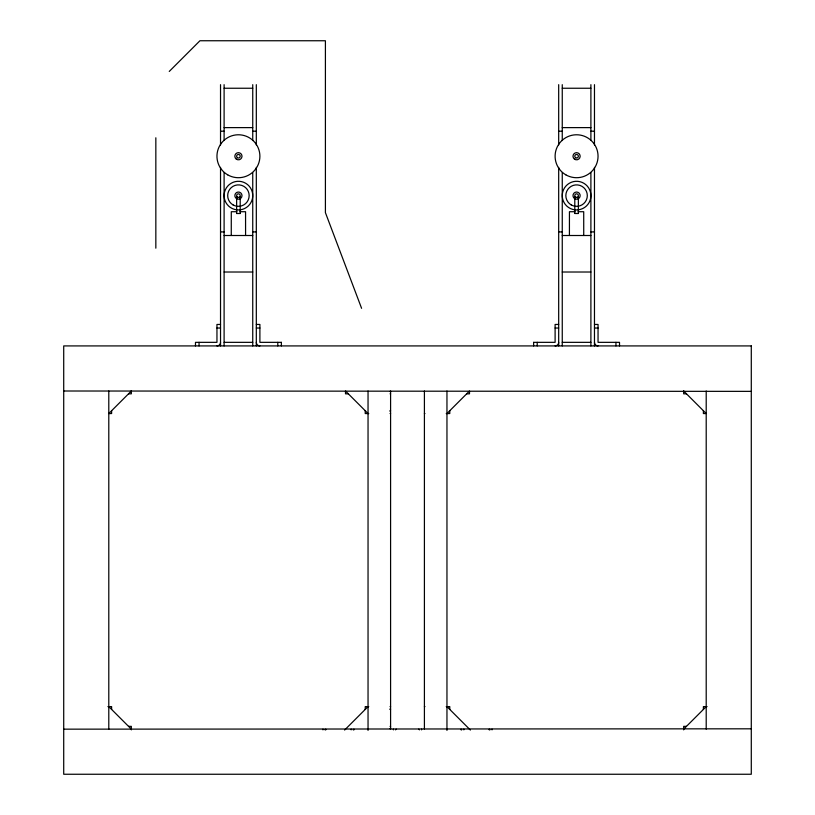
<?xml version="1.0" encoding="UTF-8"?>
<svg xmlns="http://www.w3.org/2000/svg" width="815" height="815" viewBox="0 0 815 815"><rect width="100%" height="100%" fill="white"/><g stroke="black" fill="none" stroke-linecap="round" stroke-linejoin="round"><path stroke-width="1.22" d="M169.255 71.435L199.94 40.75L325.409 40.75L325.409 212.644L361.595 308.325M131.337 391.006L108.792 413.551L111.614 413.551L111.614 410.729M390.059 391.536L390.589 391.006L390.589 729.16L390.059 728.63M390.059 411.259L390.589 410.729L390.059 410.729M446.956 413.551L469.491 391.006L469.491 393.828L466.679 393.828M325.073 729.863L325.776 729.16L325.776 729.863M344.613 730.057L368.044 706.615M353.252 729.863L353.954 729.16L353.954 729.863M395.52 729.863L396.233 729.16M750.941 391.363L63.713 391.006M683.663 729.16L706.208 706.615M224.105 88.244L252.742 88.244M562.258 88.244L590.895 88.244M224.105 127.619L252.742 127.619M562.258 127.619L590.895 127.619M220.529 131.195L224.105 131.195M252.742 131.195L256.317 131.195M558.683 131.195L562.258 131.195M590.895 131.195L594.471 131.195M236.635 209.924L240.211 209.924M574.789 209.924L578.365 209.924M236.9 211.717L231.287 211.717L231.266 235.504M239.946 211.717L245.56 211.717L245.58 235.504M575.054 211.717L569.441 211.717L569.42 235.504M578.1 211.717L583.713 211.717L583.734 235.504M236.635 213.51L240.211 213.51M574.789 213.51L578.365 213.51M220.529 231.918L224.105 231.918M252.742 231.918L256.317 231.918M558.683 231.918L562.258 231.918M590.895 231.918L594.471 231.918M224.105 235.504L252.742 235.504M562.258 235.504L590.895 235.504M224.105 272.016L252.742 272.016M562.258 272.016L590.895 272.016M220.529 324.452L216.953 324.452L216.953 342.341L195.488 342.341L195.478 345.917M256.317 324.452L259.893 324.452L259.893 342.341L281.358 342.341M558.683 324.452L555.107 324.452L555.107 342.341L533.642 342.341M594.471 324.452L598.047 324.452L598.047 342.341L619.512 342.341L619.522 345.917M216.953 328.027L220.529 328.027M256.317 328.027L259.893 328.027M555.107 328.027L558.683 328.027M594.471 328.027L598.047 328.027M224.105 342.341L252.742 342.341M562.258 342.341L590.895 342.341M128.525 393.828L131.337 393.828L131.337 390.833M348.321 393.828L345.509 393.828L345.509 391.006L368.044 413.551M390.059 393.828L390.589 393.828M686.475 393.828L683.663 393.828L683.663 390.833M368.757 413.551L365.232 413.551L365.232 410.729M390.059 413.551L390.589 413.551M424.411 413.551L424.941 413.551M446.243 413.551L449.768 413.551L449.768 410.729M107.916 706.615L111.614 706.615L111.614 709.437M368.757 706.615L365.232 706.615L365.232 709.437M390.059 706.615L390.589 706.615M424.411 706.615L424.941 706.615M446.243 706.615L449.768 706.615L449.768 709.437M707.084 706.615L703.386 706.615L703.386 709.437M390.059 709.437L390.589 709.437L390.059 708.907M128.525 726.348L131.337 726.348L131.337 729.863M390.059 726.348L390.589 726.348M686.475 726.348L683.663 726.348L683.663 729.863M63.713 729.16L750.941 728.814M683.663 391.006L706.208 413.551L703.386 413.551L703.386 410.729M489.927 729.863L489.224 729.16L489.224 729.863M446.956 706.615L470.387 730.057M461.748 729.863L461.046 729.16L461.046 729.863M418.767 729.16L419.481 729.863M108.792 706.615L131.337 729.16M706.208 391.006L706.208 729.16M615.946 342.341L615.946 345.917M594.471 84.668L594.471 144.968M594.471 167.381L594.471 345.917M590.895 84.668L590.895 140.526M590.895 172.699L590.895 345.917M578.365 196.802L578.365 213.489M574.789 196.802L574.789 213.489M562.258 84.668L562.258 140.526M562.258 172.699L562.258 345.917M558.683 84.668L558.683 144.968M558.683 167.381L558.683 345.917M537.207 342.341L537.207 345.917M533.631 342.341L533.631 345.917M492.036 729.16L492.036 729.863M463.857 729.16L463.857 729.863M446.956 391.006L446.956 730.413M424.411 391.006L424.411 729.16M421.589 729.16L421.589 729.863M393.411 729.16L393.411 729.863M368.044 391.006L368.044 730.413M351.143 729.16L351.143 729.863M322.964 729.16L322.964 729.863M281.369 342.341L281.369 345.917M277.793 342.341L277.793 345.917M256.317 84.668L256.317 144.968M256.317 167.381L256.317 345.917M252.742 84.668L252.742 140.526M252.742 172.699L252.742 345.917M240.211 196.802L240.211 213.489M236.635 196.802L236.635 213.489M224.105 84.668L224.105 140.526M224.105 172.699L224.105 345.917M220.529 84.668L220.529 144.968M220.529 167.381L220.529 345.917M199.054 342.341L199.054 345.917M155.838 137.786L155.838 248.178M108.792 391.006L108.792 729.16M598.047 345.917A3.576 3.576 0 0 1 594.471 342.341M558.683 342.341A3.576 3.576 0 0 1 555.107 345.917M574.544 209.781A14.313 14.313 0 0 1 564.53 187.868A14.313 14.313 0 0 1 588.624 187.868A14.313 14.313 0 0 1 578.619 209.781M220.529 342.341A3.576 3.576 0 0 1 216.953 345.917M259.893 345.917A3.576 3.576 0 0 1 256.317 342.341M236.381 209.781A14.313 14.313 0 0 1 226.376 187.868A14.313 14.313 0 0 1 250.47 187.868A14.313 14.313 0 0 1 240.456 209.781M751.287 345.917L63.713 345.917L63.713 774.25L751.287 774.25L751.287 345.917M574.514 159.17A3.576 3.576 0 0 0 580.137 156.562A3.576 3.576 0 0 0 575.074 152.996A3.576 3.576 0 0 0 574.514 159.17M575.685 157.794A1.793 1.793 0 0 0 578.365 156.246A1.793 1.793 0 0 0 575.685 154.697A1.793 1.793 0 0 0 575.685 157.794M565.844 174.838A21.475 21.475 0 0 0 598.047 156.246A21.475 21.475 0 0 0 565.844 137.643A21.475 21.475 0 0 0 565.844 174.838M574.514 198.534A3.576 3.576 0 0 0 580.137 195.936A3.576 3.576 0 0 0 575.074 192.36A3.576 3.576 0 0 0 574.514 198.534M575.685 197.159A1.793 1.793 0 0 0 578.365 195.61A1.793 1.793 0 0 0 575.685 194.062A1.793 1.793 0 0 0 575.685 197.159M571.213 204.911A10.738 10.738 0 0 0 587.309 195.61A10.738 10.738 0 0 0 571.213 186.309A10.738 10.738 0 0 0 571.213 204.911M236.36 159.17A3.576 3.576 0 0 0 241.984 156.562A3.576 3.576 0 0 0 236.921 152.996A3.576 3.576 0 0 0 236.36 159.17M237.389 157.703A1.793 1.793 0 0 0 240.201 156.409A1.793 1.793 0 0 0 237.674 154.616A1.793 1.793 0 0 0 237.389 157.703M227.691 174.838A21.475 21.475 0 0 0 259.893 156.246A21.475 21.475 0 0 0 227.691 137.643A21.475 21.475 0 0 0 227.691 174.838M236.635 198.707A3.576 3.576 0 0 0 242.004 195.61A3.576 3.576 0 0 0 236.635 192.513A3.576 3.576 0 0 0 236.635 198.707M237.389 197.077A1.793 1.793 0 0 0 240.201 195.773A1.793 1.793 0 0 0 237.674 193.99A1.793 1.793 0 0 0 237.389 197.077M233.059 204.911A10.738 10.738 0 0 0 249.156 195.61A10.738 10.738 0 0 0 233.059 186.309A10.738 10.738 0 0 0 233.059 204.911"/></g></svg>
